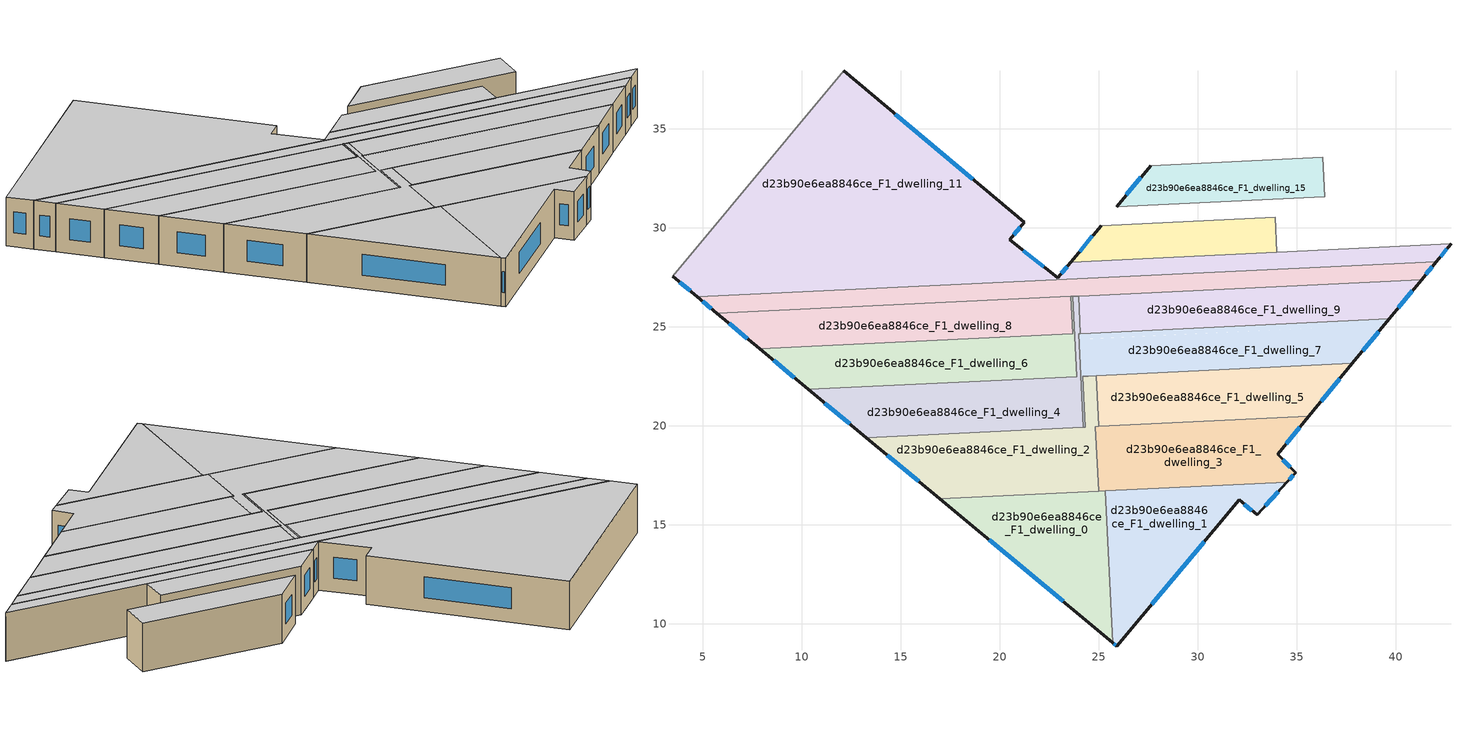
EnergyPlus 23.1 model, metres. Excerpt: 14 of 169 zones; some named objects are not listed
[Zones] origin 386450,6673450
d23b90e6ea8846ce_F1_dwelling_0
 floor to d23b90e6ea8846ce_F0_dwelling_3 (EU_floor_Construction): 25.33,16.71 25.33,16.59 25.05,16.57 25.04,16.7 z3
 floor to d23b90e6ea8846ce_F0_dwelling_2 (EU_floor_Construction): 25.04,16.7 25.05,16.57 17.12,16.2 16.97,16.32 z3
 floor adiabatic (EU_floor_Construction): 25.33,16.59 25.69,9.06 16.97,16.32 17.12,16.2 z3
 wall outside (EU_wall_Construction): 16.97,16.32 25.69,9.06 z3:6
 wall to d23b90e6ea8846ce_F1_dwelling_1 (EU_wall_Construction): 25.69,9.06 25.33,16.71 z3:6
 wall to d23b90e6ea8846ce_F1_dwelling_2 (EU_wall_Construction): 24.99,16.7 16.97,16.32 z3:6
 wall to d23b90e6ea8846ce_F1_dwelling_3 (EU_wall_Construction): 25.33,16.71 24.99,16.7 z3:6
 window (EU_Window_Construction): 19.46,14.24 23.2,11.13 z3.86:5.14
 ceiling to d23b90e6ea8846ce_F2_dwelling_0 (EU_floor_Construction): 25.69,9.06 25.33,16.71 16.97,16.32 z6
d23b90e6ea8846ce_F1_dwelling_1
 floor to d23b90e6ea8846ce_F0_dwelling_1 (EU_floor_Construction): 34.37,17.02 32.99,15.51 32.1,16.26 25.91,8.88 25.69,9.06 25.33,16.59 z3
 floor to d23b90e6ea8846ce_F0_dwelling_3 (EU_floor_Construction): 34.49,17.15 34.37,17.02 25.33,16.59 25.33,16.71 z3
 wall outside (EU_wall_Construction): 25.69,9.06 25.91,8.87 32.1,16.26 32.99,15.51 34.49,17.15 z3:6
 wall to d23b90e6ea8846ce_F1_dwelling_3 (EU_wall_Construction): 34.49,17.15 25.33,16.71 z3:6
 window (EU_Window_Construction): 25.76,9 25.85,8.93 / 33.42,15.98 34.06,16.68 / 32.36,16.05 32.74,15.72 / 27.68,10.98 30.33,14.15 z3.86:5.14
 ceiling to d23b90e6ea8846ce_F2_dwelling_1 (EU_floor_Construction): 32.99,15.51 34.49,17.15 25.33,16.71 25.69,9.06 25.91,8.87 32.1,16.26 z6
d23b90e6ea8846ce_F1_dwelling_10
 floor to d23b90e6ea8846ce_F0_dwelling_10 (EU_floor_Construction): 42.06,28.3 41.3,27.39 23.69,26.55 23.64,26.55 23.59,26.54 5.71,25.69 4.71,26.52 z3
 wall outside (EU_wall_Construction): 4.71,26.52 5.71,25.69 / 41.3,27.39 42.06,28.3 z3:6
 wall to d23b90e6ea8846ce_F1_dwelling_8 (EU_wall_Construction): 5.71,25.69 23.59,26.54 z3:6
 wall to d23b90e6ea8846ce_F1_dwelling_11 (EU_wall_Construction): 42.06,28.3 4.71,26.52 z3:6
 wall to d23b90e6ea8846ce_F1_dwelling_9 (EU_wall_Construction): 23.98,26.56 41.3,27.39 z3:6
 wall to d23b90e6ea8846ce_F1_dwelling_6 (EU_wall_Construction): 23.59,26.54 23.64,26.55 23.69,26.55 z3:6
 wall to d23b90e6ea8846ce_F1_dwelling_4 (EU_wall_Construction): 23.69,26.55 23.98,26.56 z3:6
 window (EU_Window_Construction): 4.99,26.29 5.42,25.93 / 41.52,27.65 41.84,28.04 z3.86:5.14
 ceiling to d23b90e6ea8846ce_F2_dwelling_10 (EU_floor_Construction): 41.3,27.39 42.06,28.3 4.71,26.52 5.71,25.69 23.59,26.54 23.64,26.55 23.69,26.55 z6
d23b90e6ea8846ce_F1_dwelling_11
 floor to d23b90e6ea8846ce_F0_dwelling_10 (EU_floor_Construction): 42.08,28.33 42.06,28.3 4.71,26.52 4.68,26.54 z3
 floor to d23b90e6ea8846ce_F0_dwelling_12 (EU_floor_Construction): 42.79,29.19 42.08,28.33 4.68,26.54 3.46,27.56 4.82,29.18 20.95,29.95 20.5,29.41 22.92,27.48 23.59,28.28 z3
 floor adiabatic (EU_floor_Construction): 21.23,30.29 20.5,29.41 20.95,29.95 4.82,29.18 3.46,27.56 4.68,26.54 4.71,26.52 3.46,27.56 12.11,37.94 z3
 wall outside (EU_wall_Construction): 3.46,27.56 4.71,26.52 / 23.59,28.28 22.92,27.48 20.5,29.41 21.23,30.29 12.11,37.94 / 42.06,28.3 42.79,29.19 z3:6
 wall adiabatic (EU_wall_Construction): 12.11,37.94 3.46,27.56 z3:6
 wall to d23b90e6ea8846ce_F1_dwelling_12 (EU_wall_Construction): 33.99,28.77 23.59,28.28 z3:6
 wall to d23b90e6ea8846ce_F1_dwelling_13 (EU_wall_Construction): 42.79,29.19 33.99,28.78 z3:6
 window (EU_Window_Construction): 3.82,27.26 4.35,26.82 / 18.63,32.47 14.71,35.75 / 20.71,29.66 21.02,30.04 / 22.23,28.03 21.19,28.86 / 23.4,28.05 23.11,27.71 / 42.27,28.56 42.58,28.94 z3.86:5.14
 ceiling to d23b90e6ea8846ce_F2_dwelling_11 (EU_floor_Construction): 42.06,28.3 42.79,29.19 23.59,28.28 22.92,27.48 20.5,29.41 21.23,30.29 12.11,37.94 3.46,27.56 4.71,26.52 z6
d23b90e6ea8846ce_F1_dwelling_12
 floor to d23b90e6ea8846ce_F0_dwelling_12 (EU_floor_Construction): 33.97,29.25 33.99,28.78 23.59,28.28 24,28.77 z3
 floor to d23b90e6ea8846ce_F0_dwelling_13 (EU_floor_Construction): 33.93,30.1 33.97,29.25 24,28.77 24.74,29.67 z3
 floor to d23b90e6ea8846ce_F0_dwelling_14 (EU_floor_Construction): 33.91,30.54 33.93,30.1 24.74,29.67 25.11,30.12 z3
 wall outside (EU_wall_Construction): 25.11,30.12 23.59,28.28 z3:6
 wall to d23b90e6ea8846ce_F1_dwelling_13 (EU_wall_Construction): 33.99,28.78 33.91,30.54 z3:6
 wall to d23b90e6ea8846ce_F1_dwelling_14 (EU_wall_Construction): 33.91,30.54 25.11,30.12 z3:6
 window (EU_Window_Construction): 24.68,29.59 24.02,28.8 z3.86:5.14
 ceiling to d23b90e6ea8846ce_F2_dwelling_12 (EU_floor_Construction): 33.99,28.78 33.91,30.54 25.11,30.12 23.59,28.28 z6
d23b90e6ea8846ce_F1_dwelling_15
 floor to d23b90e6ea8846ce_F0_dwelling_16 (EU_floor_Construction): 36.31,33.56 36.4,31.58 35.91,31.55 35.84,32.93 27.1,32.51 27.62,33.15 z3
 floor adiabatic (EU_floor_Construction): 35.84,32.93 35.91,31.55 25.9,31.08 27.1,32.51 z3
 wall outside (EU_wall_Construction): 27.62,33.15 25.9,31.08 z3:6
 wall to d23b90e6ea8846ce_F1_dwelling_16 (EU_wall_Construction): 36.4,31.58 36.31,33.56 27.62,33.15 z3:6
 wall to d23b90e6ea8846ce_F1_dwelling_14 (EU_wall_Construction): 25.9,31.08 36.4,31.58 z3:6
 window (EU_Window_Construction): 27.13,32.56 26.39,31.67 z3.86:5.14
 ceiling to d23b90e6ea8846ce_F2_dwelling_15 (EU_floor_Construction): 36.4,31.58 36.31,33.56 27.62,33.15 25.9,31.08 z6
d23b90e6ea8846ce_F1_dwelling_2
 floor to d23b90e6ea8846ce_F0_dwelling_2 (EU_floor_Construction): 24.81,22.54 24.82,22.29 24.78,22.29 24.88,19.97 24.83,19.96 24.99,16.7 16.97,16.32 13.48,19.22 24.34,19.74 24.24,19.74 24.23,19.94 24.3,19.94 24.31,19.94 24.19,22.51 24.48,22.52 z3
 floor adiabatic (EU_floor_Construction): 24.88,22.54 24.89,22.3 24.82,22.29 24.81,22.54 z3
 floor to d23b90e6ea8846ce_F0_dwelling_4 (EU_floor_Construction): 24.23,19.94 24.24,19.74 24.34,19.74 13.48,19.22 13.25,19.41 24.21,19.93 z3
 floor to d23b90e6ea8846ce_F0_dwelling_5 (EU_floor_Construction): 24.89,22.3 25,19.97 24.89,19.97 24.78,22.29 z3
 wall outside (EU_wall_Construction): 13.25,19.41 16.97,16.32 z3:6
 wall to d23b90e6ea8846ce_F1_dwelling_7 (EU_wall_Construction): 24.88,22.54 24.48,22.52 24.19,22.51 24.31,19.94 24.3,19.94 24.21,19.93 z3:6
 wall to d23b90e6ea8846ce_F1_dwelling_5 (EU_wall_Construction): 25,19.97 24.88,22.54 z3:6
 wall to d23b90e6ea8846ce_F1_dwelling_3 (EU_wall_Construction): 24.99,16.7 24.83,19.96 25,19.97 z3:6
 wall to d23b90e6ea8846ce_F1_dwelling_4 (EU_wall_Construction): 24.21,19.93 13.25,19.41 z3:6
 window (EU_Window_Construction): 14.31,18.53 15.91,17.2 z3.86:5.14
 ceiling to d23b90e6ea8846ce_F2_dwelling_2 (EU_floor_Construction): 24.99,16.7 24.83,19.96 25,19.97 24.88,22.54 24.48,22.52 24.19,22.51 24.31,19.94 24.3,19.94 13.25,19.41 16.97,16.32 z6
d23b90e6ea8846ce_F1_dwelling_3
 floor to d23b90e6ea8846ce_F0_dwelling_3 (EU_floor_Construction): 35.43,20.27 34.14,18.69 34.03,18.57 34.94,17.65 34.49,17.15 25.04,16.7 24.89,19.77 z3
 floor to d23b90e6ea8846ce_F0_dwelling_2 (EU_floor_Construction): 24.88,19.97 24.89,19.77 25.04,16.7 24.99,16.7 24.83,19.96 z3
 floor to d23b90e6ea8846ce_F0_dwelling_5 (EU_floor_Construction): 35.6,20.48 35.43,20.27 24.9,19.77 24.89,19.97 z3
 wall outside (EU_wall_Construction): 34.49,17.15 34.94,17.65 34.03,18.56 35.61,20.48 z3:6
 wall to d23b90e6ea8846ce_F1_dwelling_5 (EU_wall_Construction): 35.61,20.48 25,19.97 z3:6
 window (EU_Window_Construction): 34.48,19.11 35.16,19.93 / 34.68,17.91 34.29,18.3 / 34.62,17.29 34.81,17.5 z3.86:5.14
 ceiling to d23b90e6ea8846ce_F2_dwelling_3 (EU_floor_Construction): 34.94,17.65 34.03,18.56 35.61,20.48 24.83,19.96 24.99,16.7 34.49,17.15 z6
d23b90e6ea8846ce_F1_dwelling_4
 floor to d23b90e6ea8846ce_F0_dwelling_6 (EU_floor_Construction): 23.73,26.24 23.92,22.25 24.01,22.25 23.91,24.38 24,24.38 24.12,21.96 10.95,21.33 10.33,21.85 23.88,22.49 23.7,26.24 z3
 floor adiabatic (EU_floor_Construction): 24.12,21.96 24.21,19.93 13.25,19.41 10.33,21.85 10.95,21.33 z3
 floor to d23b90e6ea8846ce_F0_dwelling_9 (EU_floor_Construction): 23.99,26.25 24.07,24.67 23.99,24.66 24,24.38 23.91,24.38 24.01,22.25 23.92,22.25 23.73,26.24 z3
 floor to d23b90e6ea8846ce_F0_dwelling_10 (EU_floor_Construction): 23.98,26.56 23.99,26.25 23.73,26.24 23.7,26.24 23.69,26.55 z3
 wall outside (EU_wall_Construction): 10.33,21.85 13.25,19.41 z3:6
 wall to d23b90e6ea8846ce_F1_dwelling_9 (EU_wall_Construction): 24.07,24.67 23.98,26.56 z3:6
 wall to d23b90e6ea8846ce_F1_dwelling_7 (EU_wall_Construction): 24.21,19.93 23.99,24.66 24.07,24.66 z3:6
 wall to d23b90e6ea8846ce_F1_dwelling_6 (EU_wall_Construction): 23.69,26.55 23.88,22.49 10.33,21.85 z3:6
 window (EU_Window_Construction): 11.16,21.15 12.42,20.11 z3.86:5.14
 ceiling to d23b90e6ea8846ce_F2_dwelling_4 (EU_floor_Construction): 24.21,19.93 23.99,24.66 24.07,24.67 23.98,26.56 23.69,26.55 23.88,22.49 10.33,21.85 13.25,19.41 z6
d23b90e6ea8846ce_F1_dwelling_5
 floor to d23b90e6ea8846ce_F0_dwelling_5 (EU_floor_Construction): 37.6,22.9 35.6,20.48 25,19.97 24.89,22.3 z3
 floor to d23b90e6ea8846ce_F0_dwelling_7 (EU_floor_Construction): 37.81,23.16 37.6,22.9 24.89,22.3 24.88,22.54 z3
 wall outside (EU_wall_Construction): 35.61,20.48 37.81,23.16 z3:6
 wall to d23b90e6ea8846ce_F1_dwelling_7 (EU_wall_Construction): 37.81,23.16 24.88,22.54 z3:6
 window (EU_Window_Construction): 36.24,21.24 37.18,22.39 z3.86:5.14
 ceiling to d23b90e6ea8846ce_F2_dwelling_5 (EU_floor_Construction): 35.61,20.48 37.81,23.16 24.88,22.54 25,19.97 z6
d23b90e6ea8846ce_F1_dwelling_6
 floor to d23b90e6ea8846ce_F0_dwelling_6 (EU_floor_Construction): 23.7,26.24 23.88,22.49 10.33,21.85 8.19,23.63 23.72,24.37 23.63,26.23 z3
 floor to d23b90e6ea8846ce_F0_dwelling_8 (EU_floor_Construction): 23.63,26.23 23.72,24.37 8.19,23.63 7.87,23.89 23.68,24.65 23.61,26.23 z3
 floor to d23b90e6ea8846ce_F0_dwelling_10 (EU_floor_Construction): 23.69,26.55 23.7,26.24 23.65,26.24 23.61,26.23 23.59,26.54 23.64,26.55 z3
 wall outside (EU_wall_Construction): 7.87,23.89 10.33,21.85 z3:6
 wall to d23b90e6ea8846ce_F1_dwelling_8 (EU_wall_Construction): 23.59,26.54 23.68,24.65 7.87,23.89 z3:6
 window (EU_Window_Construction): 8.57,23.31 9.62,22.43 z3.86:5.14
 ceiling to d23b90e6ea8846ce_F2_dwelling_6 (EU_floor_Construction): 23.88,22.49 23.69,26.55 23.59,26.54 23.68,24.65 7.87,23.89 10.33,21.85 z6
d23b90e6ea8846ce_F1_dwelling_7
 floor to d23b90e6ea8846ce_F0_dwelling_7 (EU_floor_Construction): 39.43,25.12 37.81,23.16 24.81,22.54 24.72,24.42 z3
 floor to d23b90e6ea8846ce_F0_dwelling_2 (EU_floor_Construction): 24.72,24.42 24.81,22.54 24.48,22.52 24.19,22.51 24.31,19.94 24.3,19.94 24.23,19.94 24.02,24.38 z3
 floor to d23b90e6ea8846ce_F0_dwelling_9 (EU_floor_Construction): 39.67,25.41 39.43,25.12 24.02,24.38 24,24.38 23.99,24.66 z3
 floor to d23b90e6ea8846ce_F0_dwelling_4 (EU_floor_Construction): 24.14,21.96 24.23,19.94 24.21,19.93 24.12,21.96 z3
 floor to d23b90e6ea8846ce_F0_dwelling_6 (EU_floor_Construction): 24.02,24.38 24.14,21.96 24.12,21.96 24,24.38 z3
 wall outside (EU_wall_Construction): 37.81,23.16 39.67,25.41 z3:6
 wall to d23b90e6ea8846ce_F1_dwelling_9 (EU_wall_Construction): 39.67,25.41 24.07,24.66 z3:6
 window (EU_Window_Construction): 38.34,23.8 39.14,24.76 z3.86:5.14
 ceiling to d23b90e6ea8846ce_F2_dwelling_7 (EU_floor_Construction): 37.81,23.16 39.67,25.41 23.99,24.66 24.21,19.93 24.31,19.94 24.19,22.51 24.48,22.52 z6
d23b90e6ea8846ce_F1_dwelling_8
 floor adiabatic (EU_floor_Construction): 23.61,26.23 23.68,24.65 7.87,23.89 6.06,25.4 z3
 floor to d23b90e6ea8846ce_F0_dwelling_10 (EU_floor_Construction): 23.59,26.54 23.61,26.23 6.06,25.4 5.71,25.69 z3
 wall outside (EU_wall_Construction): 5.71,25.69 7.87,23.89 z3:6
 window (EU_Window_Construction): 6.32,25.18 7.25,24.41 z3.86:5.14
 ceiling to d23b90e6ea8846ce_F2_dwelling_8 (EU_floor_Construction): 23.68,24.65 23.59,26.54 5.71,25.69 7.87,23.89 z6
d23b90e6ea8846ce_F1_dwelling_9
 floor to d23b90e6ea8846ce_F0_dwelling_9 (EU_floor_Construction): 41.03,27.06 39.67,25.41 24.07,24.67 23.99,26.25 z3
 floor to d23b90e6ea8846ce_F0_dwelling_10 (EU_floor_Construction): 41.3,27.39 41.03,27.06 23.99,26.25 23.98,26.56 z3
 wall outside (EU_wall_Construction): 39.67,25.41 41.3,27.39 z3:6
 window (EU_Window_Construction): 40.14,25.97 40.84,26.82 z3.86:5.14
 ceiling to d23b90e6ea8846ce_F2_dwelling_9 (EU_floor_Construction): 39.67,25.41 41.3,27.39 23.98,26.56 24.07,24.67 z6
[Building]
EU S2 Campaign: North Axis=0; Terrain=City; Solar Distribution=FullExterior
[Site:Location]
Helsinki-Vantaa.AP: Latitude=60.317; Longitude=24.963; Time Zone=2; Elevation=54.6
[SizingPeriod:WeatherFileDays]
AnnualSizingPeriod: Begin Month=1; Begin Day of Month=1; End Month=12; End Day of Month=31; Day of Week for Start Day=Monday; Use Weather File Daylight Saving Period=No; Use Weather File Rain and Snow Indicators=No
[MATERIAL]
EU_InternalMass_Material: Roughness=MediumRough; Thickness=0.1; Conductivity=1; Density=1800; Specific Heat=900; Thermal Absorptance=0.9; Solar Absorptance=0.7; Visible Absorptance=0.7
[MATERIAL:NOMASS] Roughness=MediumRough; Thermal Absorptance=0.9; Solar Absorptance=0.7; Visible Absorptance=0.7
Name | Thermal Resistance
EU_wall_NoMass | 1.10183
EU_floor_NoMass | 1.70606
[WINDOWMATERIAL:SIMPLEGLAZINGSYSTEM]
EU_Window_SimpleGlazing: UFactor=3.11035; Solar Heat Gain Coefficient=0.8; Visible Transmittance=0.8
[CONSTRUCTION]
EU_wall_Construction: EU_wall_NoMass
EU_floor_Construction: EU_floor_NoMass
EU_Window_Construction: EU_Window_SimpleGlazing
EU_InternalMass_Construction: EU_InternalMass_Material
[ZONE] Type=1; Multiplier=1; Ceiling Height=autocalculate; Floor Area=autocalculate; Part of Total Floor Area=Yes
Name | Volume
d23b90e6ea8846ce_F1_dwelling_0 | 96.1919
d23b90e6ea8846ce_F1_dwelling_1 | 96.2014
d23b90e6ea8846ce_F1_dwelling_10 | 96.1707
d23b90e6ea8846ce_F1_dwelling_11 | 399.424
d23b90e6ea8846ce_F1_dwelling_12 | 50.9656
d23b90e6ea8846ce_F1_dwelling_15 | 57.3062
d23b90e6ea8846ce_F1_dwelling_2 | 101.555
d23b90e6ea8846ce_F1_dwelling_3 | 96.2051
d23b90e6ea8846ce_F1_dwelling_4 | 98.4302
d23b90e6ea8846ce_F1_dwelling_5 | 90.8826
d23b90e6ea8846ce_F1_dwelling_6 | 96.1934
d23b90e6ea8846ce_F1_dwelling_7 | 96.2285
d23b90e6ea8846ce_F1_dwelling_8 | 96.2146
d23b90e6ea8846ce_F1_dwelling_9 | 93.991
[INTERNALMASS] Construction=EU_InternalMass_Construction
Name | Zone or ZoneList | Surface Area
d23b90e6ea8846ce_F1_dwelling_0_EU_InternalMass | d23b90e6ea8846ce_F1_dwelling_0 | 32.0639
d23b90e6ea8846ce_F1_dwelling_1_EU_InternalMass | d23b90e6ea8846ce_F1_dwelling_1 | 32.0673
d23b90e6ea8846ce_F1_dwelling_2_EU_InternalMass | d23b90e6ea8846ce_F1_dwelling_2 | 33.8497
d23b90e6ea8846ce_F1_dwelling_3_EU_InternalMass | d23b90e6ea8846ce_F1_dwelling_3 | 32.068
d23b90e6ea8846ce_F1_dwelling_4_EU_InternalMass | d23b90e6ea8846ce_F1_dwelling_4 | 32.8093
d23b90e6ea8846ce_F1_dwelling_5_EU_InternalMass | d23b90e6ea8846ce_F1_dwelling_5 | 30.2927
d23b90e6ea8846ce_F1_dwelling_6_EU_InternalMass | d23b90e6ea8846ce_F1_dwelling_6 | 32.0651
d23b90e6ea8846ce_F1_dwelling_7_EU_InternalMass | d23b90e6ea8846ce_F1_dwelling_7 | 32.0754
d23b90e6ea8846ce_F1_dwelling_8_EU_InternalMass | d23b90e6ea8846ce_F1_dwelling_8 | 32.0719
d23b90e6ea8846ce_F1_dwelling_9_EU_InternalMass | d23b90e6ea8846ce_F1_dwelling_9 | 31.3301
d23b90e6ea8846ce_F1_dwelling_10_EU_InternalMass | d23b90e6ea8846ce_F1_dwelling_10 | 32.0536
d23b90e6ea8846ce_F1_dwelling_11_EU_InternalMass | d23b90e6ea8846ce_F1_dwelling_11 | 133.147
d23b90e6ea8846ce_F1_dwelling_12_EU_InternalMass | d23b90e6ea8846ce_F1_dwelling_12 | 16.9888
d23b90e6ea8846ce_F1_dwelling_15_EU_InternalMass | d23b90e6ea8846ce_F1_dwelling_15 | 19.1011
[OTHEREQUIPMENT] Fuel Type=Electricity; Design Level Calculation Method=Watts/Area; Power per Zone Floor Area=1; Fraction Latent=0; Fraction Radiant=0; Fraction Lost=0; Carbon Dioxide Generation Rate=0; EndUse Subcategory=EU_Step8_InternalGains
Name | Zone or ZoneList or Space or SpaceList | Schedule
EU_Step8_InternalGain_d23b90e6ea8846ce_F1_dwelling_0_f000 | d23b90e6ea8846ce_F1_dwelling_0 | EU_Step8_GainSchedule_d23b90e6ea8846ce_F1_dwelling_0_f000
EU_Step8_InternalGain_d23b90e6ea8846ce_F1_dwelling_1_f000 | d23b90e6ea8846ce_F1_dwelling_1 | EU_Step8_GainSchedule_d23b90e6ea8846ce_F1_dwelling_1_f000
EU_Step8_InternalGain_d23b90e6ea8846ce_F1_dwelling_2_f000 | d23b90e6ea8846ce_F1_dwelling_2 | EU_Step8_GainSchedule_d23b90e6ea8846ce_F1_dwelling_2_f000
EU_Step8_InternalGain_d23b90e6ea8846ce_F1_dwelling_3_f000 | d23b90e6ea8846ce_F1_dwelling_3 | EU_Step8_GainSchedule_d23b90e6ea8846ce_F1_dwelling_3_f000
EU_Step8_InternalGain_d23b90e6ea8846ce_F1_dwelling_4_f000 | d23b90e6ea8846ce_F1_dwelling_4 | EU_Step8_GainSchedule_d23b90e6ea8846ce_F1_dwelling_4_f000
EU_Step8_InternalGain_d23b90e6ea8846ce_F1_dwelling_5_f000 | d23b90e6ea8846ce_F1_dwelling_5 | EU_Step8_GainSchedule_d23b90e6ea8846ce_F1_dwelling_5_f000
EU_Step8_InternalGain_d23b90e6ea8846ce_F1_dwelling_6_f000 | d23b90e6ea8846ce_F1_dwelling_6 | EU_Step8_GainSchedule_d23b90e6ea8846ce_F1_dwelling_6_f000
EU_Step8_InternalGain_d23b90e6ea8846ce_F1_dwelling_7_f000 | d23b90e6ea8846ce_F1_dwelling_7 | EU_Step8_GainSchedule_d23b90e6ea8846ce_F1_dwelling_7_f000
EU_Step8_InternalGain_d23b90e6ea8846ce_F1_dwelling_8_f000 | d23b90e6ea8846ce_F1_dwelling_8 | EU_Step8_GainSchedule_d23b90e6ea8846ce_F1_dwelling_8_f000
EU_Step8_InternalGain_d23b90e6ea8846ce_F1_dwelling_9_f000 | d23b90e6ea8846ce_F1_dwelling_9 | EU_Step8_GainSchedule_d23b90e6ea8846ce_F1_dwelling_9_f000
EU_Step8_InternalGain_d23b90e6ea8846ce_F1_dwelling_10_f000 | d23b90e6ea8846ce_F1_dwelling_10 | EU_Step8_GainSchedule_d23b90e6ea8846ce_F1_dwelling_10_f000
EU_Step8_InternalGain_d23b90e6ea8846ce_F1_dwelling_11_f000 | d23b90e6ea8846ce_F1_dwelling_11 | EU_Step8_GainSchedule_d23b90e6ea8846ce_F1_dwelling_11_f000
EU_Step8_InternalGain_d23b90e6ea8846ce_F1_dwelling_12_f000 | d23b90e6ea8846ce_F1_dwelling_12 | EU_Step8_GainSchedule_d23b90e6ea8846ce_F1_dwelling_12_f000
EU_Step8_InternalGain_d23b90e6ea8846ce_F1_dwelling_15_f000 | d23b90e6ea8846ce_F1_dwelling_15 | EU_Step8_GainSchedule_d23b90e6ea8846ce_F1_dwelling_15_f000
[ZONEVENTILATION:DESIGNFLOWRATE] Schedule=EU_AlwaysOn; Design Flow Rate Calculation Method=AirChanges/Hour; Air Changes per Hour=0.756316; Ventilation Type=Natural; Fan Pressure Rise=0; Fan Total Efficiency=1; Constant Term Coefficient=1; Temperature Term Coefficient=0; Velocity Term Coefficient=0; Velocity Squared Term Coefficient=0; Minimum Indoor Temperature=-100; Maximum Indoor Temperature=100; Delta Temperature=-100; Minimum Outdoor Temperature=-100; Maximum Outdoor Temperature=100; Maximum Wind Speed=40
Name | Zone or ZoneList or Space or SpaceList
EU_ConstantAir_d23b90e6ea8846ce_F1_dwelling_0 | d23b90e6ea8846ce_F1_dwelling_0
EU_ConstantAir_d23b90e6ea8846ce_F1_dwelling_1 | d23b90e6ea8846ce_F1_dwelling_1
EU_ConstantAir_d23b90e6ea8846ce_F1_dwelling_2 | d23b90e6ea8846ce_F1_dwelling_2
EU_ConstantAir_d23b90e6ea8846ce_F1_dwelling_3 | d23b90e6ea8846ce_F1_dwelling_3
EU_ConstantAir_d23b90e6ea8846ce_F1_dwelling_4 | d23b90e6ea8846ce_F1_dwelling_4
EU_ConstantAir_d23b90e6ea8846ce_F1_dwelling_5 | d23b90e6ea8846ce_F1_dwelling_5
EU_ConstantAir_d23b90e6ea8846ce_F1_dwelling_6 | d23b90e6ea8846ce_F1_dwelling_6
EU_ConstantAir_d23b90e6ea8846ce_F1_dwelling_7 | d23b90e6ea8846ce_F1_dwelling_7
EU_ConstantAir_d23b90e6ea8846ce_F1_dwelling_8 | d23b90e6ea8846ce_F1_dwelling_8
EU_ConstantAir_d23b90e6ea8846ce_F1_dwelling_9 | d23b90e6ea8846ce_F1_dwelling_9
EU_ConstantAir_d23b90e6ea8846ce_F1_dwelling_10 | d23b90e6ea8846ce_F1_dwelling_10
EU_ConstantAir_d23b90e6ea8846ce_F1_dwelling_11 | d23b90e6ea8846ce_F1_dwelling_11
EU_ConstantAir_d23b90e6ea8846ce_F1_dwelling_12 | d23b90e6ea8846ce_F1_dwelling_12
EU_ConstantAir_d23b90e6ea8846ce_F1_dwelling_15 | d23b90e6ea8846ce_F1_dwelling_15
[HVACTEMPLATE:ZONE:IDEALLOADSAIRSYSTEM] System Availability Schedule=EU_AlwaysOn; Maximum Heating Supply Air Temperature=50; Minimum Cooling Supply Air Temperature=13; Maximum Heating Supply Air Humidity Ratio=0.0156; Minimum Cooling Supply Air Humidity Ratio=0.0077; Heating Limit=NoLimit; Cooling Limit=NoLimit; Heating Availability Schedule=EU_AlwaysOn; Cooling Availability Schedule=EU_CoolingOff; Dehumidification Control Type=ConstantSensibleHeatRatio; Cooling Sensible Heat Ratio=0.7; Dehumidification Setpoint=60; Humidification Control Type=None; Humidification Setpoint=30; Outdoor Air Method=None; Outdoor Air Flow Rate per Person=0.00944; Outdoor Air Flow Rate per Zone Floor Area=0; Outdoor Air Flow Rate per Zone=0; Demand Controlled Ventilation Type=None; Outdoor Air Economizer Type=NoEconomizer; Heat Recovery Type=None; Sensible Heat Recovery Effectiveness=0.7; Latent Heat Recovery Effectiveness=0.65
Name | Template Thermostat
d23b90e6ea8846ce_F1_dwelling_0 | EU_HeatOnly_d23b90e6ea8846ce_F1_dwelling_0
d23b90e6ea8846ce_F1_dwelling_1 | EU_HeatOnly_d23b90e6ea8846ce_F1_dwelling_1
d23b90e6ea8846ce_F1_dwelling_2 | EU_HeatOnly_d23b90e6ea8846ce_F1_dwelling_2
d23b90e6ea8846ce_F1_dwelling_3 | EU_HeatOnly_d23b90e6ea8846ce_F1_dwelling_3
d23b90e6ea8846ce_F1_dwelling_4 | EU_HeatOnly_d23b90e6ea8846ce_F1_dwelling_4
d23b90e6ea8846ce_F1_dwelling_5 | EU_HeatOnly_d23b90e6ea8846ce_F1_dwelling_5
d23b90e6ea8846ce_F1_dwelling_6 | EU_HeatOnly_d23b90e6ea8846ce_F1_dwelling_6
d23b90e6ea8846ce_F1_dwelling_7 | EU_HeatOnly_d23b90e6ea8846ce_F1_dwelling_7
d23b90e6ea8846ce_F1_dwelling_8 | EU_HeatOnly_d23b90e6ea8846ce_F1_dwelling_8
d23b90e6ea8846ce_F1_dwelling_9 | EU_HeatOnly_d23b90e6ea8846ce_F1_dwelling_9
d23b90e6ea8846ce_F1_dwelling_10 | EU_HeatOnly_d23b90e6ea8846ce_F1_dwelling_10
d23b90e6ea8846ce_F1_dwelling_11 | EU_HeatOnly_d23b90e6ea8846ce_F1_dwelling_11
d23b90e6ea8846ce_F1_dwelling_12 | EU_HeatOnly_d23b90e6ea8846ce_F1_dwelling_12
d23b90e6ea8846ce_F1_dwelling_15 | EU_HeatOnly_d23b90e6ea8846ce_F1_dwelling_15
[SIZING:ZONE] Zone Cooling Design Supply Air Temperature Input Method=SupplyAirTemperature; Zone Cooling Design Supply Air Temperature=13; Zone Heating Design Supply Air Temperature Input Method=SupplyAirTemperature; Zone Heating Design Supply Air Temperature=50; Zone Cooling Design Supply Air Humidity Ratio=0.008; Zone Heating Design Supply Air Humidity Ratio=0.008; Cooling Design Air Flow Method=DesignDay; Cooling Design Air Flow Rate=0; Cooling Minimum Air Flow per Zone Floor Area=0.000762; Cooling Minimum Air Flow=0; Cooling Minimum Air Flow Fraction=0.2; Heating Design Air Flow Method=DesignDay; Heating Design Air Flow Rate=0; Heating Maximum Air Flow per Zone Floor Area=0.002032; Heating Maximum Air Flow=0.141576; Heating Maximum Air Flow Fraction=0.3; Account for Dedicated Outdoor Air System=No; Dedicated Outdoor Air System Control Strategy=NeutralSupplyAir; Dedicated Outdoor Air Low Setpoint Temperature for Design=autosize; Dedicated Outdoor Air High Setpoint Temperature for Design=autosize; Zone Load Sizing Method=Sensible Load Only No Latent Load; Zone Latent Cooling Design Supply Air Humidity Ratio Input Method=HumidityRatioDifference; Zone Cooling Design Supply Air Humidity Ratio Difference=0.005; Zone Latent Heating Design Supply Air Humidity Ratio Input Method=HumidityRatioDifference; Zone Humidification Design Supply Air Humidity Ratio Difference=0.005
d23b90e6ea8846ce_F1_dwelling_0; d23b90e6ea8846ce_F1_dwelling_1; d23b90e6ea8846ce_F1_dwelling_2; d23b90e6ea8846ce_F1_dwelling_3; d23b90e6ea8846ce_F1_dwelling_4; d23b90e6ea8846ce_F1_dwelling_5; d23b90e6ea8846ce_F1_dwelling_6; d23b90e6ea8846ce_F1_dwelling_7; d23b90e6ea8846ce_F1_dwelling_8; d23b90e6ea8846ce_F1_dwelling_9; d23b90e6ea8846ce_F1_dwelling_10; d23b90e6ea8846ce_F1_dwelling_11; d23b90e6ea8846ce_F1_dwelling_12; d23b90e6ea8846ce_F1_dwelling_15
[SCHEDULE:CONSTANT]
Name | Hourly Value
EU_AlwaysOn | 1
EU_CoolingOff | 0
[SCHEDULE:FILE] Column Number=1; Rows to Skip at Top=0; Number of Hours of Data=8760; Column Separator=Comma; Interpolate to Timestep=No; Minutes per Item=60; Adjust Schedule for Daylight Savings=Yes
Name | File
EU_Step8_GainSchedule_d23b90e6ea8846ce_F1_dwelling_0_f000 | ../../schedules/d23b90e6ea8846ce/d23b90e6ea8846ce_F1_dwelling_0_f000_gain.csv
EU_Step8_GainSchedule_d23b90e6ea8846ce_F1_dwelling_1_f000 | ../../schedules/d23b90e6ea8846ce/d23b90e6ea8846ce_F1_dwelling_1_f000_gain.csv
EU_Step8_GainSchedule_d23b90e6ea8846ce_F1_dwelling_2_f000 | ../../schedules/d23b90e6ea8846ce/d23b90e6ea8846ce_F1_dwelling_2_f000_gain.csv
EU_Step8_GainSchedule_d23b90e6ea8846ce_F1_dwelling_3_f000 | ../../schedules/d23b90e6ea8846ce/d23b90e6ea8846ce_F1_dwelling_3_f000_gain.csv
EU_Step8_GainSchedule_d23b90e6ea8846ce_F1_dwelling_4_f000 | ../../schedules/d23b90e6ea8846ce/d23b90e6ea8846ce_F1_dwelling_4_f000_gain.csv
EU_Step8_GainSchedule_d23b90e6ea8846ce_F1_dwelling_5_f000 | ../../schedules/d23b90e6ea8846ce/d23b90e6ea8846ce_F1_dwelling_5_f000_gain.csv
EU_Step8_GainSchedule_d23b90e6ea8846ce_F1_dwelling_6_f000 | ../../schedules/d23b90e6ea8846ce/d23b90e6ea8846ce_F1_dwelling_6_f000_gain.csv
EU_Step8_GainSchedule_d23b90e6ea8846ce_F1_dwelling_7_f000 | ../../schedules/d23b90e6ea8846ce/d23b90e6ea8846ce_F1_dwelling_7_f000_gain.csv
EU_Step8_GainSchedule_d23b90e6ea8846ce_F1_dwelling_8_f000 | ../../schedules/d23b90e6ea8846ce/d23b90e6ea8846ce_F1_dwelling_8_f000_gain.csv
EU_Step8_GainSchedule_d23b90e6ea8846ce_F1_dwelling_9_f000 | ../../schedules/d23b90e6ea8846ce/d23b90e6ea8846ce_F1_dwelling_9_f000_gain.csv
EU_Step8_GainSchedule_d23b90e6ea8846ce_F1_dwelling_10_f000 | ../../schedules/d23b90e6ea8846ce/d23b90e6ea8846ce_F1_dwelling_10_f000_gain.csv
EU_Step8_GainSchedule_d23b90e6ea8846ce_F1_dwelling_11_f000 | ../../schedules/d23b90e6ea8846ce/d23b90e6ea8846ce_F1_dwelling_11_f000_gain.csv
EU_Step8_GainSchedule_d23b90e6ea8846ce_F1_dwelling_12_f000 | ../../schedules/d23b90e6ea8846ce/d23b90e6ea8846ce_F1_dwelling_12_f000_gain.csv
EU_Step8_GainSchedule_d23b90e6ea8846ce_F1_dwelling_15_f000 | ../../schedules/d23b90e6ea8846ce/d23b90e6ea8846ce_F1_dwelling_15_f000_gain.csv
